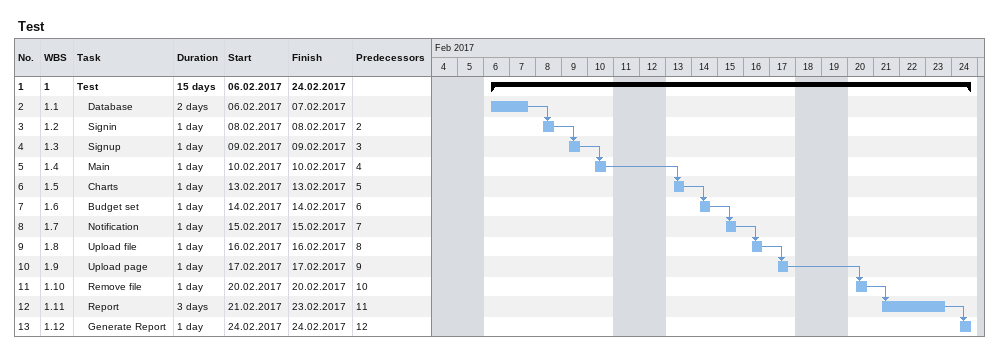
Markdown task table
Test

| ID | WBS | Task | Duration | Start | Finish | Predecessors |
|---|---|---|---|---|---|---|
| 1 | 1 | **Test** | 15d | 2017-02-06 | 2017-02-24 |  |
| 2 | 1.1 | Database | 2d | 2017-02-06 | 2017-02-07 |  |
| 3 | 1.2 | Signin | 1d | 2017-02-08 | 2017-02-08 | 2 |
| 4 | 1.3 | Signup | 1d | 2017-02-09 | 2017-02-09 | 3 |
| 5 | 1.4 | Main | 1d | 2017-02-10 | 2017-02-10 | 4 |
| 6 | 1.5 | Charts | 1d | 2017-02-13 | 2017-02-13 | 5 |
| 7 | 1.6 | Budget set | 1d | 2017-02-14 | 2017-02-14 | 6 |
| 8 | 1.7 | Notification | 1d | 2017-02-15 | 2017-02-15 | 7 |
| 9 | 1.8 | Upload file | 1d | 2017-02-16 | 2017-02-16 | 8 |
| 10 | 1.9 | Upload page | 1d | 2017-02-17 | 2017-02-17 | 9 |
| 11 | 1.10 | Remove file | 1d | 2017-02-20 | 2017-02-20 | 10 |
| 12 | 1.11 | Report | 3d | 2017-02-21 | 2017-02-23 | 11 |
| 13 | 1.12 | Generate Report | 1d | 2017-02-24 | 2017-02-24 | 12 |
